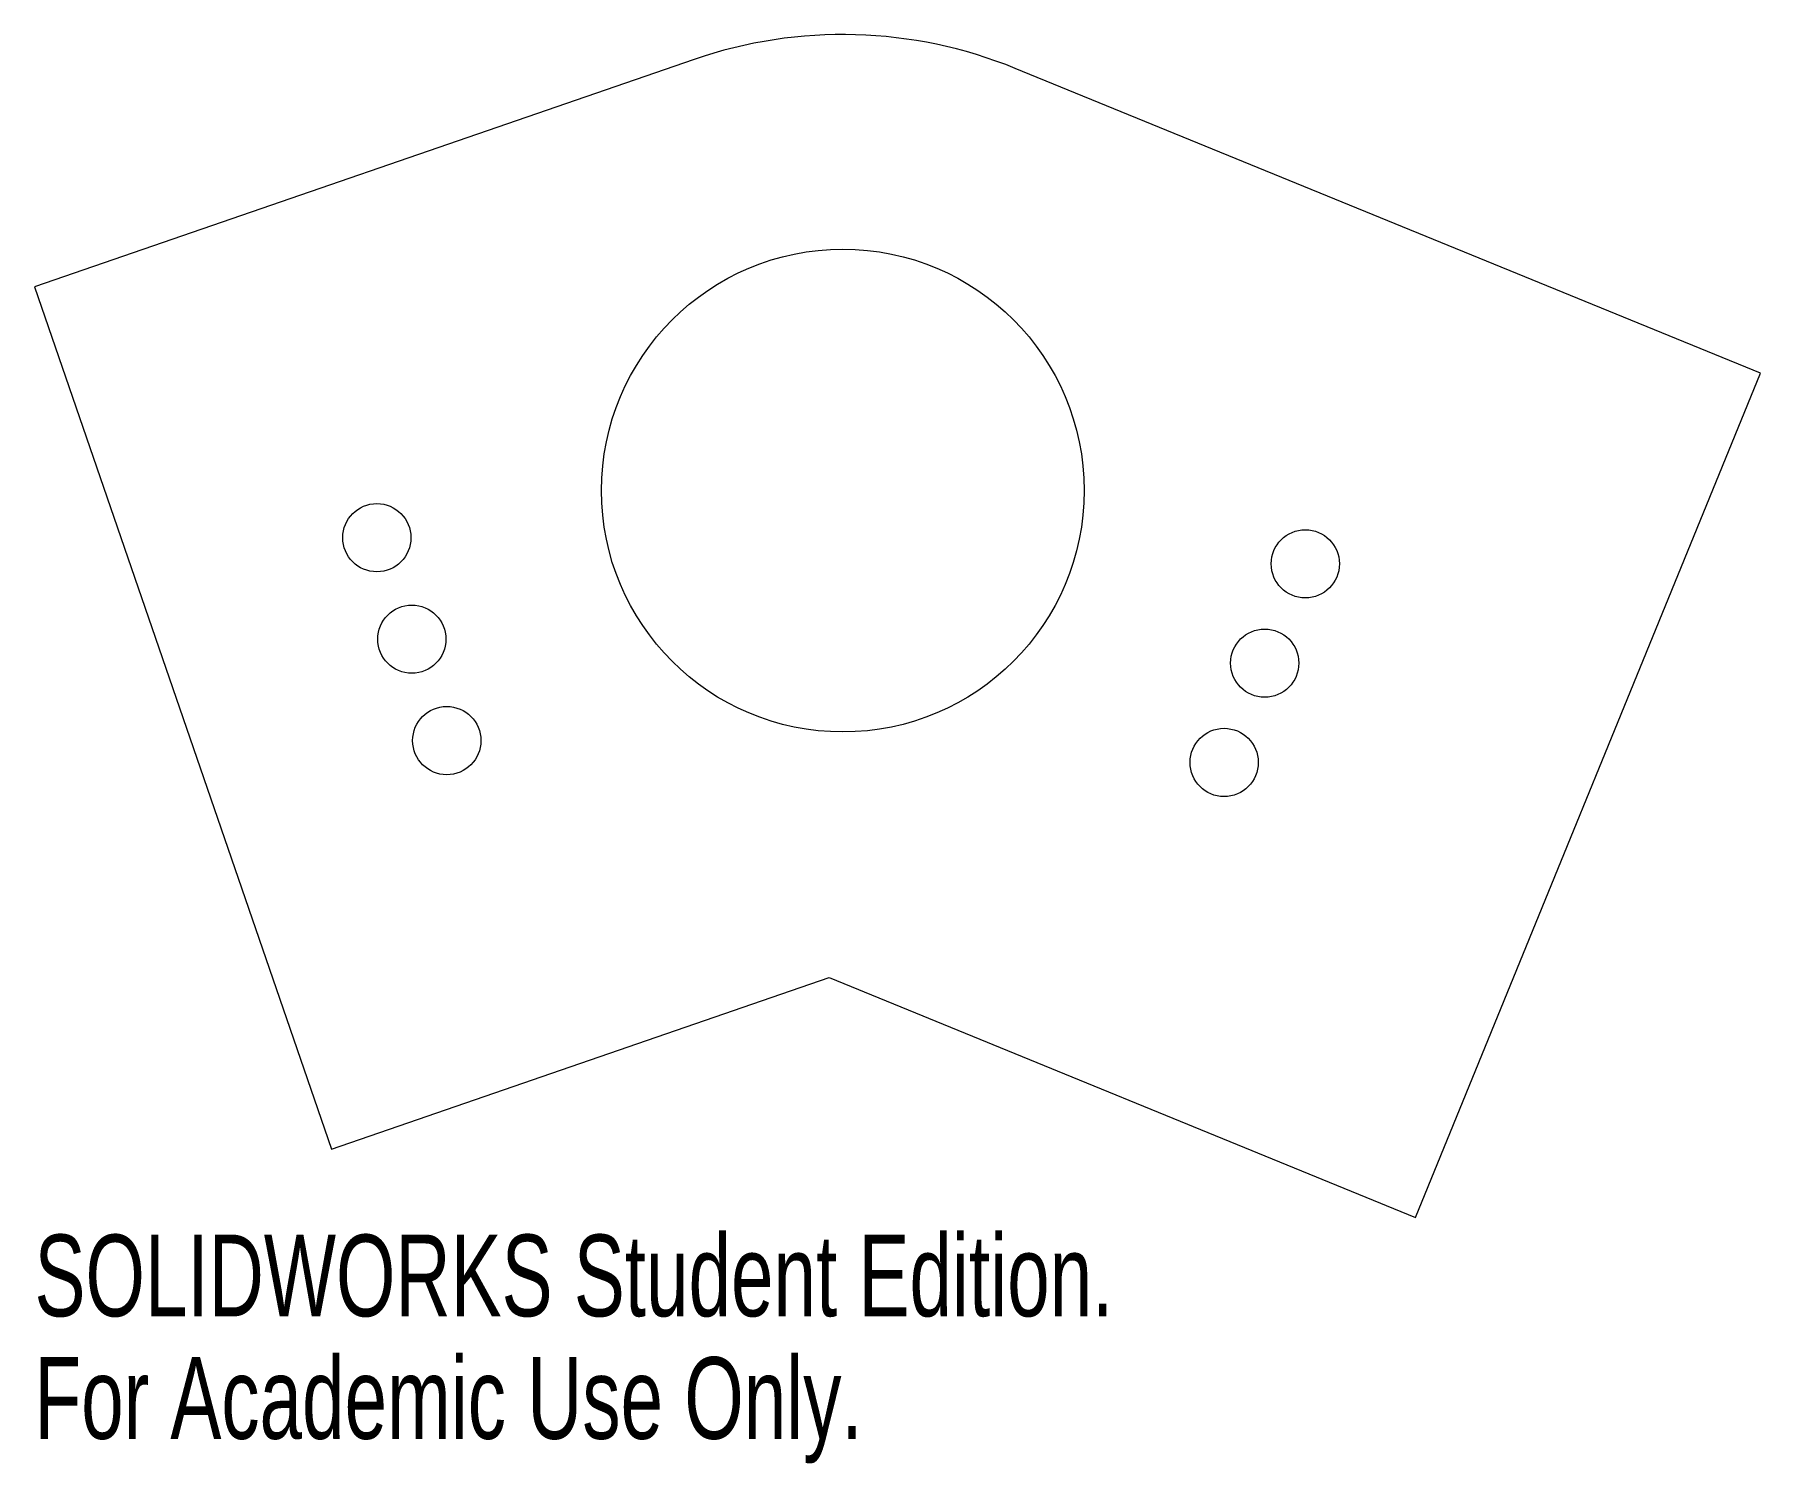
# Model space of a CAD drawing. Header units: inches. Extents: x 9.82 to 13.84, y 3.04 to 6.37.
import ezdxf

# ---------------------------------------------------------------- set-up
doc = ezdxf.new("R2010")
doc.units = ezdxf.units.IN
doc.header["$MEASUREMENT"] = 0
doc.styles.add('SLDTEXTSTYLE0', font='TXT', dxfattribs={"width": 0.7})

msp = doc.modelspace()

# ---------------------------------------------------------------- linework, layer by layer
at = {"color": 7, "linetype": 'Continuous', "lineweight": 15}
for p, q in [((11.3544, 6.3143), (9.8167, 5.7843)), ((13.8396, 5.5831), (12.1028, 6.2933)), ((9.8167, 5.7843), (10.5093, 3.7753)), ((13.0354, 3.6162), (13.8396, 5.5831)), ((10.5093, 3.7753), (11.6688, 4.175)), ((11.6688, 4.175), (13.0354, 3.6162))]:
    msp.add_line(p, q, dxfattribs=at)
for centre, radius in [((11.7007, 5.3098), 0.5625), ((10.6147, 5.1999), 0.0795), ((12.7787, 5.1391), 0.0795), ((10.6962, 4.9635), 0.0795), ((12.6841, 4.9077), 0.0795), ((10.7776, 4.7272), 0.0795), ((12.5895, 4.6763), 0.0795)]:
    msp.add_circle(centre, radius, dxfattribs=at)
msp.add_arc((11.7007, 5.3098), 1.0625, 67.7621, 109.0198, dxfattribs=at)

# ---------------------------------------------------------------- texts
at = {"color": 7, "linetype": 'Continuous', "char_height": 0.1903, "attachment_point": 1, "style": 'SLDTEXTSTYLE0'}
for s, insert in [('SOLIDWORKS Student Edition.', (9.8167, 3.5761)), ('For Academic Use Only.', (9.8167, 3.2906))]:
    msp.add_mtext(s, dxfattribs=dict(at, insert=insert))

doc.saveas('drawing.dxf')
